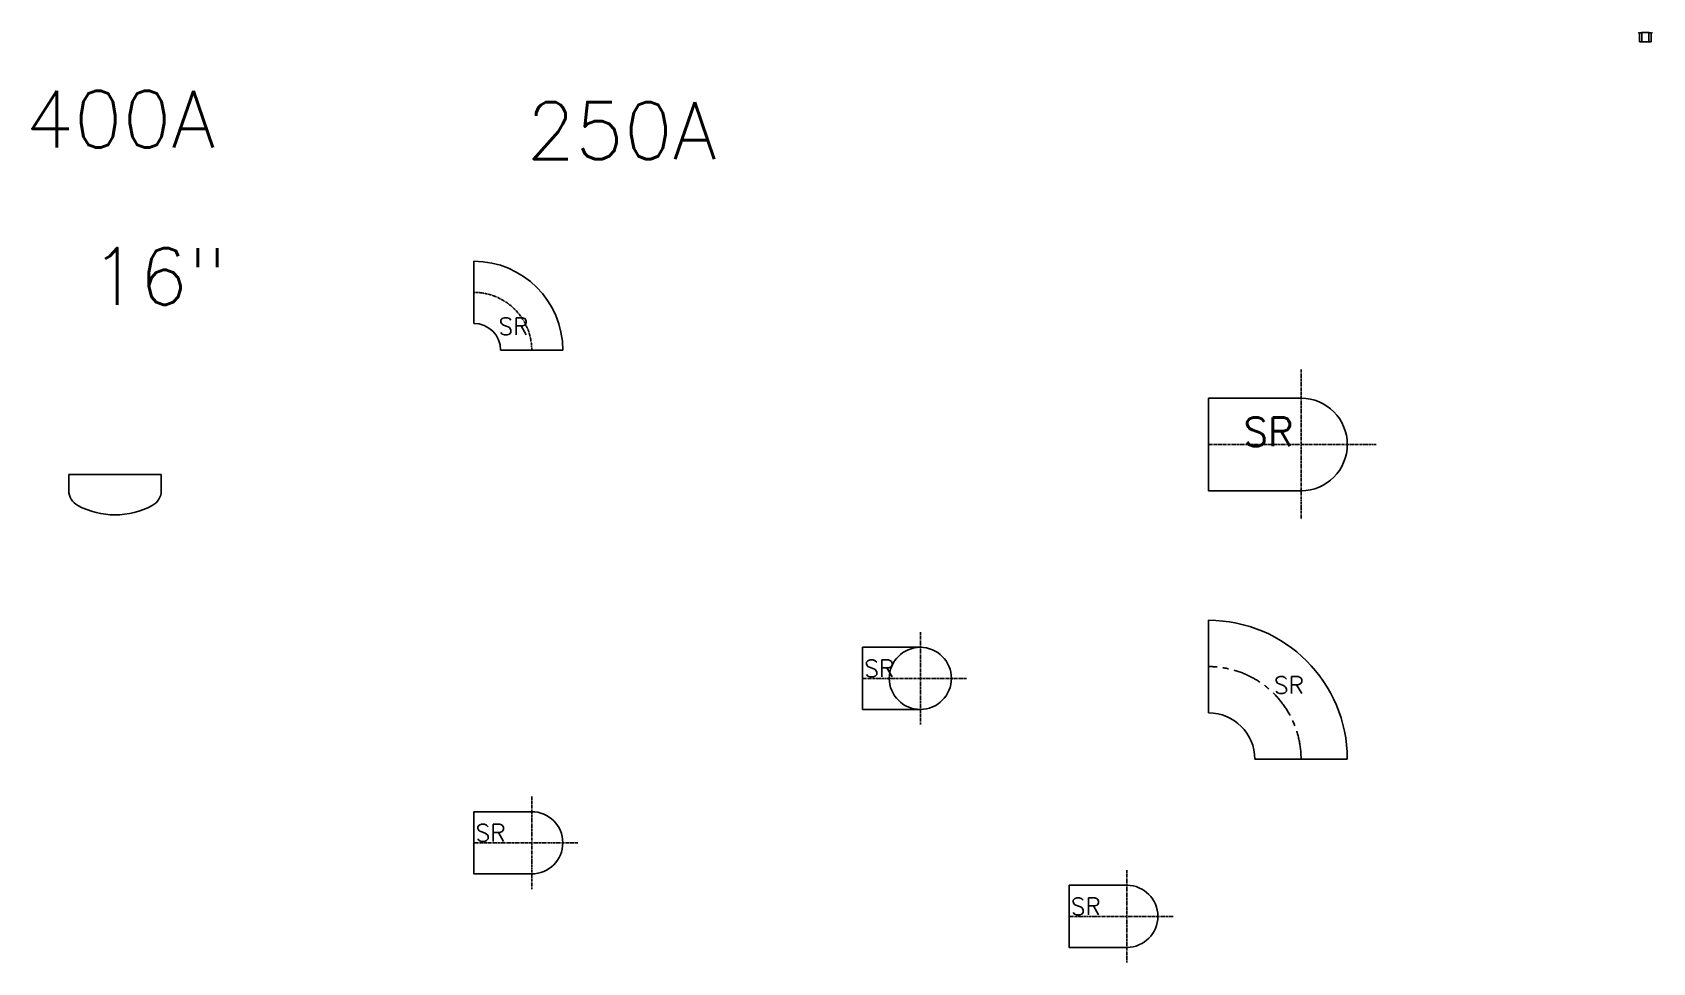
# Model space of a CAD drawing. Extents: x -181672 to 290600, y -29000 to 395522.
# Drawn here: x -158314 to -151196, y 51090 to 55176 of the extents above; entities that cross this region are included whole.
import ezdxf
from ezdxf.enums import TextEntityAlignment as Align

# ---------------------------------------------------------------- set-up
doc = ezdxf.new("R2010")
doc.units = 0
doc.header["$LTSCALE"] = 10
doc.linetypes.add('XFM7P20PCW$0$CENTER', pattern=[2, 1.25, -0.25, 0.25, -0.25])
for name, color, linetype in [('XFM7P20PCW$0$M-CWTR-CENT', 252, 'XFM7P20PCW$0$CENTER'), ('XFM7P20PCW$0$M-CWTR-PIPE', 252, 'Continuous'), ('XFM7P20PCW$0$M-HVAC-TEXT', 252, 'Continuous'), ('XFM7P20PCW$0$P-PCWR-20.7-P', 252, 'Continuous')]:
    doc.layers.add(name, color=color, linetype=linetype)
doc.styles.add('XFM7P20PCW$0$Standard', font='txt.shx', dxfattribs={"bigfont": 'chineset.shx'})

# ---------------------------------------------------------------- blocks, each defined once
blk = doc.blocks.new('XFM7P20PCW$0$90h-16')
at = {"layer": 'XFM7P20PCW$0$M-CWTR-CENT'}
blk.add_arc((60.96, 0), 40.64, 90, 180, dxfattribs=at)
at = {"layer": 'XFM7P20PCW$0$M-CWTR-PIPE', "color": 0, "ltscale": 1000}
for p, q in [((60.96, 20.32), (60.96, 60.96)), ((40.64, 0), (0, 0))]:
    blk.add_line(p, q, dxfattribs=at)
for radius in [60.96, 20.32]:
    blk.add_arc((60.96, 0), radius, 90, 180, dxfattribs=at)
at = {"color": 7, "style": 'XFM7P20PCW$0$Standard'}
blk.add_text('SR', height=7.5, rotation=90, dxfattribs=at).set_placement((32.22, 28.74))
blk = doc.blocks.new('XFM7P20PCW$0$A$C27B033D9')
at = {"color": 1, "linetype": 'XFM7P20PCW$0$CENTER'}
for p, q in [((406.4, 660.4), (406.4, 0)), ((736.6, 330.2), (0, 330.2))]:
    blk.add_line(p, q, dxfattribs=at)
at = {"color": 0}
blk.add_lwpolyline([(406.4, 127), (0, 127), (0, 533.4), (406.4, 533.4)], dxfattribs=at)
blk.add_arc((406.4, 330.2), 203.2, 270, 90, dxfattribs=at)
at = {"color": 0, "style": 'XFM7P20PCW$0$Standard'}
blk.add_text('SR', height=125, dxfattribs=at).set_placement((153.7, 323.2))
blk = doc.blocks.new('XFM7P20PCW$0$Ca-400')
for p, q in [((20.32, 0), (-20.32, 0)), ((-20.32, -7.08), (-20.32, 0)), ((20.32, -7.08), (20.32, 0))]:
    blk.add_line(p, q)
for centre, radius, start, end in [((-12.82, -7.08), 7.5, 180, 241.95395), ((12.82, -7.08), 7.5, 298.04605, 360), ((0, 16.98), 34.76, 241.95395, 298.04605)]:
    blk.add_arc(centre, radius, start, end)
blk = doc.blocks.new('XFM7P20PCW$0$A$C2FAC25FF')
for p, q in [((0, 390.5), (0, 117.5)), ((390.5, 0), (117.5, 0))]:
    blk.add_line(p, q)
for radius in [390.5, 117.5]:
    blk.add_arc((0, 0), radius, 0, 90)
at = {"color": 1, "linetype": 'XFM7P20PCW$0$CENTER'}
blk.add_arc((0, 0), 254, 0, 90, dxfattribs=at)
at = {"color": 0, "style": 'XFM7P20PCW$0$Standard'}
blk.add_text('SR', height=75, dxfattribs=at).set_placement((108.1, 67.2))
blk = doc.blocks.new('XFM7P20PCW$0$A$C62BD0E7C')
at = {"color": 1, "linetype": 'XFM7P20PCW$0$CENTER'}
for p, q in [((0, 203.2), (0, -203.2)), ((203.2, 0), (-254, 0))]:
    blk.add_line(p, q, dxfattribs=at)
at = {"color": 0}
blk.add_lwpolyline([(0, -136.5), (-254, -136.5), (-254, 136.5), (0, 136.5)], dxfattribs=at)
blk.add_arc((0, 0), 136.5, 270, 90, dxfattribs=at)
at = {"color": 0, "style": 'XFM7P20PCW$0$Standard'}
blk.add_text('SR', height=75, dxfattribs=at).set_placement((-246.3, 6.2))
blk = doc.blocks.new('XFM7P20PCW$0$A$C4C7F1D6B')
at = {"color": 1, "linetype": 'XFM7P20PCW$0$CENTER'}
for p, q in [((0, 203.2), (0, -203.2)), ((203.2, 0), (-254, 0))]:
    blk.add_line(p, q, dxfattribs=at)
at = {"color": 0}
blk.add_lwpolyline([(0, -136.5), (-254, -136.5), (-254, 136.5), (0, 136.5)], dxfattribs=at)
blk.add_circle((0, 0), 136.5, dxfattribs=at)
at = {"color": 0, "style": 'XFM7P20PCW$0$Standard'}
blk.add_text('SR', height=75, dxfattribs=at).set_placement((-246.3, 6.2))
blk = doc.blocks.new('XFM7P20PCW')
at = {"color": 3}
for p, q in [((-151259.70086, 55176.21198), (-151256.70086, 55173.21196)), ((-151256.70086, 55173.21196), (-151252.70086, 55173.21196)), ((-151252.70086, 55135.21197), (-151252.70086, 55173.8952)), ((-151212.70086, 55175.11692), (-151242.70086, 55175.11692)), ((-151242.70086, 55175.11692), (-151242.70086, 55135.21197)), ((-151212.70086, 55135.21197), (-151212.70086, 55175.11692)), ((-151202.70086, 55173.8952), (-151202.70086, 55135.21197)), ((-151202.70086, 55173.21196), (-151198.70086, 55173.21196)), ((-151198.70086, 55173.21196), (-151195.70086, 55176.21198)), ((-151242.70086, 55135.21197), (-151252.70086, 55135.21197)), ((-151242.70086, 55135.21197), (-151212.70086, 55135.21197)), ((-151202.70086, 55135.21197), (-151212.70086, 55135.21197))]:
    blk.add_line(p, q, dxfattribs=at)
for centre, start, end in [((-151267.70086, 55338.21197), 275.215908571, 278.714742019), ((-151187.70086, 55338.21197), 261.285257981, 264.784091429)]:
    blk.add_arc(centre, 165, start, end, dxfattribs=at)
at = {"color": 0}
for name, p in [('XFM7P20PCW$0$A$C2FAC25FF', (-156374.26025, 53780.14318)), ('XFM7P20PCW$0$A$C62BD0E7C', (-156120.26023, 51616.15125))]:
    blk.add_blockref(name, p, dxfattribs=at)
at = {"xscale": 10, "yscale": 10, "zscale": 10}
blk.add_blockref('XFM7P20PCW$0$Ca-400', (-157950.88623, 53234.60589), dxfattribs=at)
at = {"layer": 'XFM7P20PCW$0$P-PCWR-20.7-P'}
for name, p in [('XFM7P20PCW$0$A$C27B033D9', (-153146.6985, 53035.6301)), ('XFM7P20PCW$0$A$C4C7F1D6B', (-154412.8944, 52338.47014)), ('XFM7P20PCW$0$A$C62BD0E7C', (-153505.41213, 51292.94086))]:
    blk.add_blockref(name, p, dxfattribs=at)
at = {"layer": 'XFM7P20PCW$0$P-PCWR-20.7-P', "xscale": 10, "yscale": 10, "zscale": 10, "rotation": 270}
blk.add_blockref('XFM7P20PCW$0$90h-16', (-153146.69872, 52593.44912), dxfattribs=at)
at = {"layer": 'XFM7P20PCW$0$M-HVAC-TEXT', "style": 'XFM7P20PCW$0$Standard'}
for s, p in [('400A', (-157928.3289, 54794.93907)), ('250A', (-155725.73395, 54744.93285))]:
    blk.add_text(s, height=250, dxfattribs=at).set_placement(p, align=Align.MIDDLE)
blk.add_text('16"', height=250, dxfattribs=at).set_placement((-158059.36163, 54103.8302), align=Align.MIDDLE_LEFT)

msp = doc.modelspace()

# ---------------------------------------------------------------- block references
msp.add_blockref('XFM7P20PCW', (0, 0))

doc.saveas('drawing.dxf')
